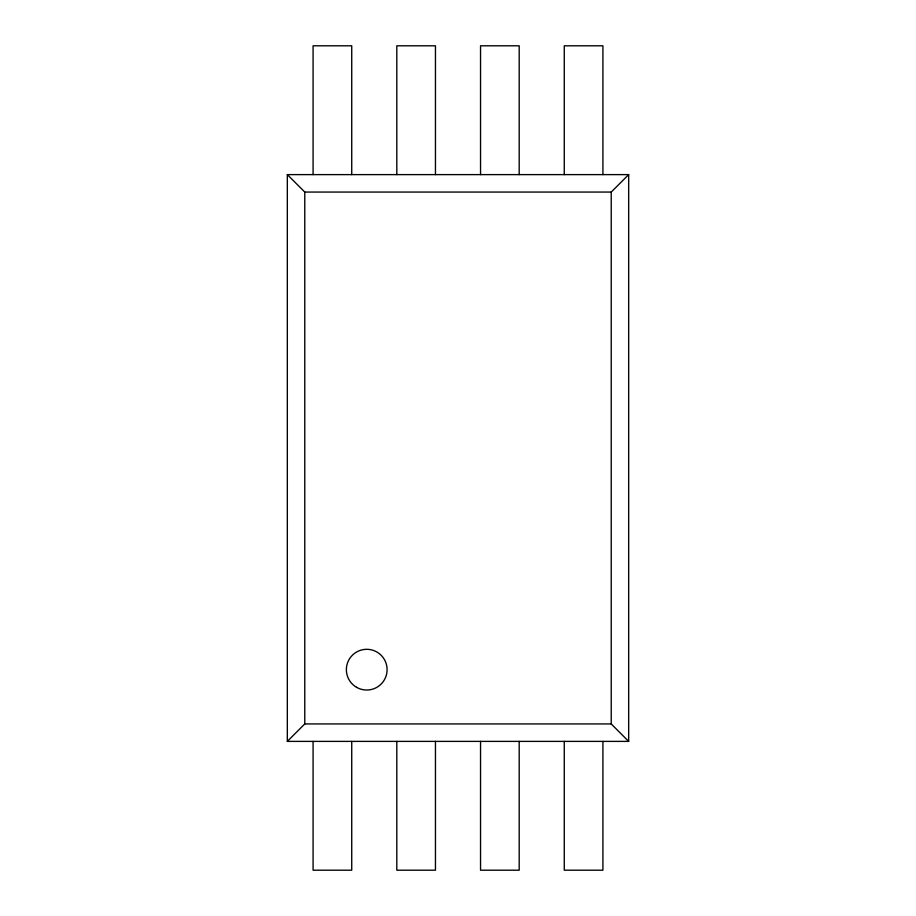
<?xml version="1.0" encoding="UTF-8"?>
<svg xmlns="http://www.w3.org/2000/svg" width="916" height="916" viewBox="0 0 916 916"><rect width="100%" height="100%" fill="white"/><g stroke="black" fill="none" stroke-linecap="round" stroke-linejoin="round"><path stroke-width="1.37" d="M628.674 741.388L611.224 723.938L611.224 192.062L628.674 174.613L287.326 174.613L287.326 741.388L628.674 741.388L628.674 174.613M287.326 741.388L304.776 723.938L304.776 192.062L287.326 174.613M304.776 192.062L611.224 192.062M304.776 723.938L611.224 723.938M602.911 174.613L602.911 45.8L564.267 45.8L564.267 174.613M602.911 741.388L602.911 870.2L564.267 870.2L564.267 741.388M519.189 174.613L519.189 45.8L480.545 45.8L480.545 174.613M519.189 741.388L519.189 870.2L480.545 870.2L480.545 741.388M435.455 174.613L435.455 45.8L396.811 45.8L396.811 174.613M435.455 741.388L435.455 870.2L396.811 870.2L396.811 741.388M351.733 174.613L351.733 45.8L313.089 45.8L313.089 174.613M351.733 741.388L351.733 870.2L313.089 870.2L313.089 741.388M356.553 687.298A20.347 20.347 0 0 0 387.09 669.665A20.347 20.347 0 0 0 356.553 652.043A20.347 20.347 0 0 0 356.553 687.298"/></g></svg>
